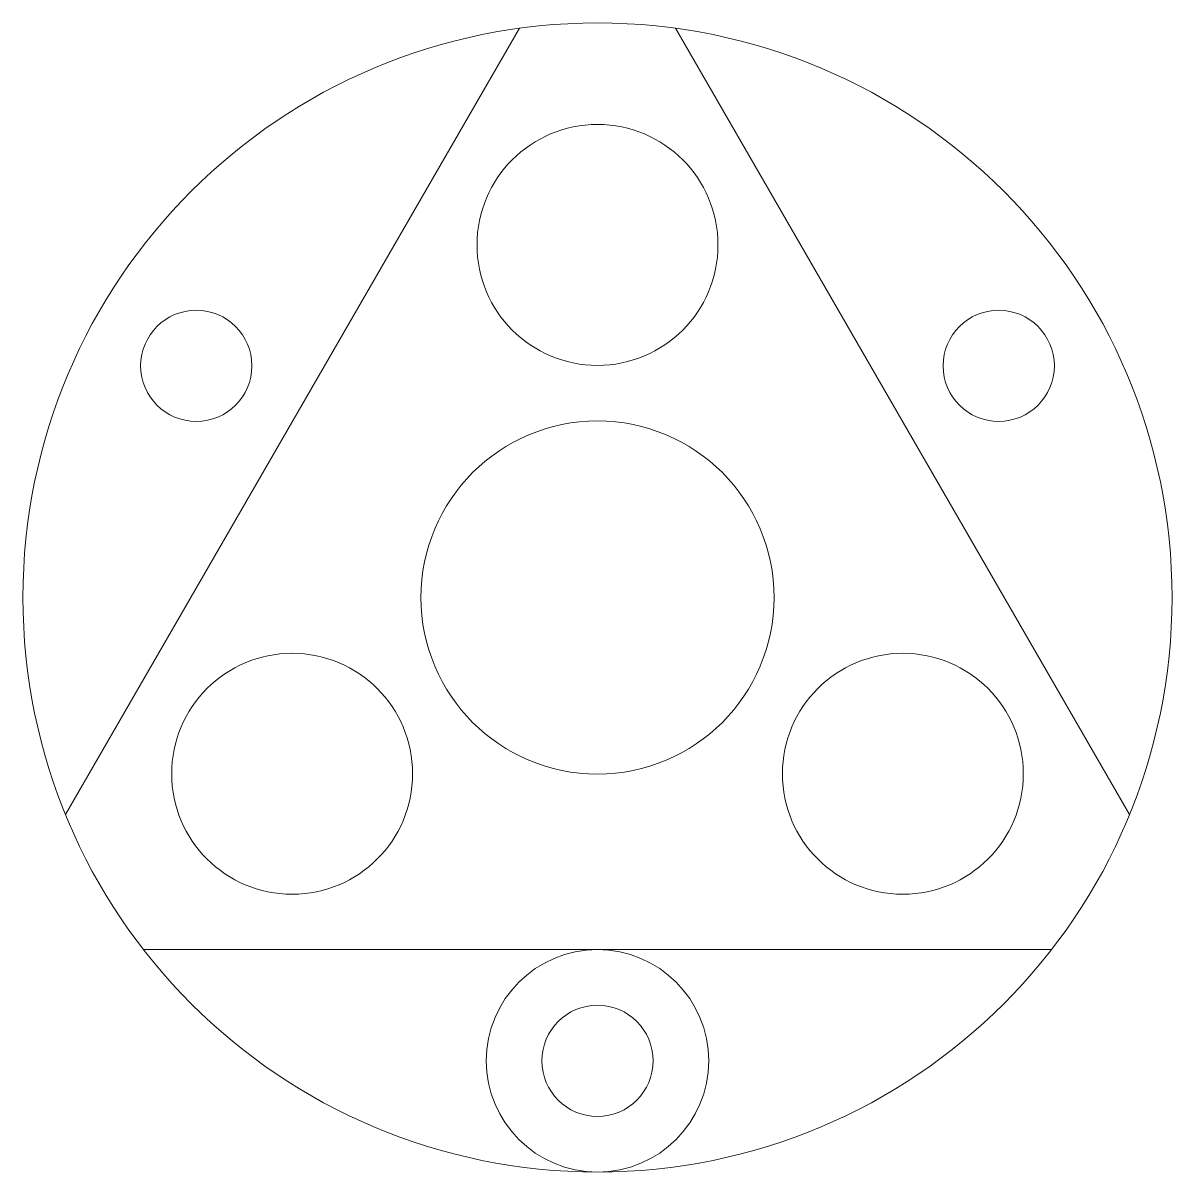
# Model space of a CAD drawing. Header units: millimetres. Extents: x -15.5 to 15.5, y -15.5 to 15.5.
import ezdxf

# ---------------------------------------------------------------- set-up
doc = ezdxf.new("R2010")
doc.units = ezdxf.units.MM
doc.layers.add('Top', color=7, linetype='CONTINUOUS', lineweight=0, true_color=0x000000)

msp = doc.modelspace()

# ---------------------------------------------------------------- linework, layer by layer
at = {"layer": 'Top'}
for p, q in [((-2.104, 15.357), (-14.351, -5.857)), ((14.351, -5.857), (2.104, 15.357)), ((-12.247, -9.5), (12.247, -9.5))]:
    msp.add_line(p, q, dxfattribs=at)
for centre, radius in [((0, 0), 15.5), ((0, 9.512), 3.25), ((-10.825, 6.25), 1.5), ((10.825, 6.25), 1.5), ((0, 0), 4.763), ((-8.238, -4.756), 3.25), ((8.238, -4.756), 3.25), ((0, -12.5), 3), ((0, -12.5), 1.5)]:
    msp.add_circle(centre, radius, dxfattribs=at)

doc.saveas('drawing.dxf')
